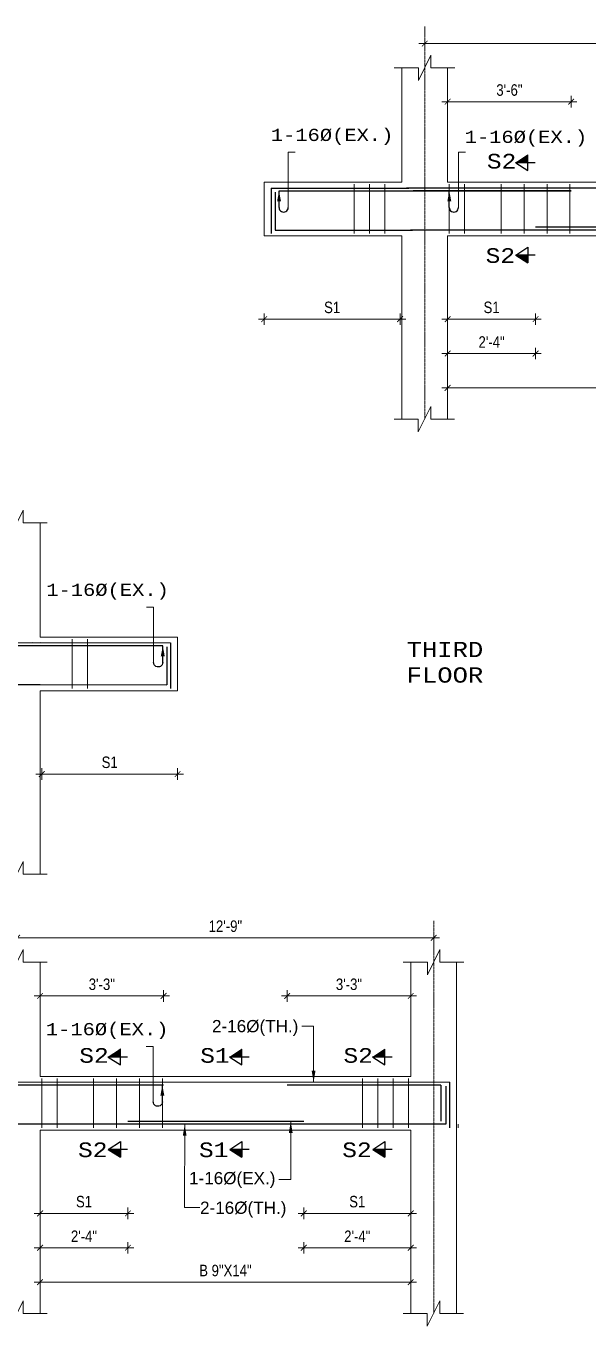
# Model space of a CAD drawing. Header units: inches. Extents: x -2812 to 9774, y -15726 to -746.
# Drawn here: x -2235 to -1940, y -12051 to -11371 of the extents above; entities that cross this region are included whole.
import ezdxf

# ---------------------------------------------------------------- set-up
doc = ezdxf.new("R2010")
doc.units = ezdxf.units.IN
doc.header["$LTSCALE"] = 17
doc.header["$MEASUREMENT"] = 0
for name, pattern in [('ACAD_ISO02W100', [15, 12, -3]), ('ACAD_ISO03W100', [30, 12, -18]), ('CENTER2', [1.125, 0.75, -0.125, 0.125, -0.125])]:
    doc.linetypes.add(name, pattern=pattern)
for name, color, linetype, lineweight in [('09 CONTINUITY', 7, 'Continuous', 9), ('15 CENTER', 113, 'CENTER2', 15), ('15 EXT BAR DIMENSION', 130, 'Continuous', 15), ('15 TEXT', 7, 'Continuous', 15), ('20 BEAM ELEVATION', 140, 'ACAD_ISO03W100', 20), ('20 BEAM SECTION ARROW', 7, 'ACAD_ISO02W100', 20), ('20 STIRRUPS', 137, 'Continuous', 20), ('25 BOT BAR', 12, 'Continuous', 25), ('30 EXTRABAR', 6, 'Continuous', 30), ('30 RENFORCEMENT', 12, 'Continuous', 30), ('MARK', 1, 'Continuous', 25), ('RINF', 4, 'Continuous', 25)]:
    doc.layers.add(name, color=color, linetype=linetype, lineweight=lineweight)
doc.layers.add('Dim', color=1, linetype='Continuous')
doc.styles.add('ARIAL', font='arial.ttf')
doc.styles.add('CUNEW', font='cour.ttf')
doc.styles.add('ordinary', font='ARIALN.TTF')
doc.styles.add('TEX8', font='cour.ttf', dxfattribs={"width": 0.75})
doc.dimstyles.new('SUREN 1', dxfattribs={"dimtxt": 0.75, "dimasz": 6, "dimexe": 1.5, "dimexo": 1.5, "dimgap": 1, "dimtad": 1, "dimdec": 1, "dimzin": 3, "dimdsep": 46, "dimlunit": 4, "dimtxsty": 'TEX8', "dimblk": 'ARCHTICK', "dimcen": 0.09375, "dimclrd": 1, "dimclre": 1, "dimclrt": 256, "dimadec": 0, "dimazin": 0, "dimtfac": 0.75, "dimtdec": 1, "dimtmove": 1, "dimatfit": 3, "dimfxl": 1, "dimtolj": 1, "dimtzin": 0, "dimlwd": 9, "dimlwe": 9, "dimarcsym": 0})
doc.dimstyles.new('SUREN 4', dxfattribs={"dimtxt": 4, "dimasz": 3, "dimexe": 3, "dimexo": 0, "dimgap": 3, "dimtad": 1, "dimdec": 0, "dimzin": 3, "dimdsep": 46, "dimlunit": 4, "dimtxsty": 'ordinary', "dimblk": 'ARCHTICK', "dimcen": 8, "dimdle": 3, "dimclrd": 1, "dimclre": 5, "dimclrt": 256, "dimadec": 3, "dimazin": 0, "dimtfac": 1, "dimtdec": 0, "dimtmove": 1, "dimatfit": 3, "dimfxl": 3, "dimfxlon": 1, "dimfrac": 1, "dimtolj": 1, "dimtzin": 0, "dimlwd": 5, "dimlwe": 5, "dimarcsym": 0})

# ---------------------------------------------------------------- blocks, each defined once
blk = doc.blocks.new('_ArchTick')
at = {"color": 0, "linetype": 'ByBlock', "const_width": 0.15}
blk.add_lwpolyline([(-0.5, -0.5), (0.5, 0.5)], dxfattribs=at)
blk = doc.blocks.new('*D1122')
at = {"layer": 'Defpoints', "color": 0, "transparency": 16777216}
for p in [(14670.36, -9256.88), (14726.36, -9256.88), (14670.36, -9300.49)]:
    blk.add_point(p, dxfattribs=at)
at = {"layer": 'Dim', "color": 5, "lineweight": 5, "transparency": 16777216}
for p, q in [((14670.36, -9297.49), (14670.36, -9303.49)), ((14726.36, -9297.49), (14726.36, -9303.49))]:
    blk.add_line(p, q, dxfattribs=at)
at = {"layer": 'Dim', "color": 1, "lineweight": 5, "transparency": 16777216}
blk.add_line((14729.36, -9300.49), (14667.36, -9300.49), dxfattribs=at)
at = {"layer": 'Dim', "color": 1, "lineweight": 5, "transparency": 16777216, "xscale": 3, "yscale": 3, "zscale": 3, "rotation": 180}
blk.add_blockref('_ArchTick', (14670.36, -9300.49), dxfattribs=at)
at = {"layer": 'Dim', "color": 1, "lineweight": 5, "transparency": 16777216, "xscale": 3, "yscale": 3, "zscale": 3}
blk.add_blockref('_ArchTick', (14726.36, -9300.49), dxfattribs=at)
at = {"layer": 'Dim', "transparency": 16777216, "insert": (14698.36, -9294.38), "char_height": 6, "attachment_point": 5, "style": 'ordinary'}
blk.add_mtext('\\A1;S1', dxfattribs=at)
blk = doc.blocks.new('*D1123')
at = {"layer": 'Defpoints', "color": 0, "transparency": 16777216}
for p in [(14670.36, -9256.88), (14726.36, -9256.88), (14726.36, -9318.49)]:
    blk.add_point(p, dxfattribs=at)
at = {"layer": 'Dim', "color": 1, "lineweight": 5, "transparency": 16777216}
blk.add_line((14667.36, -9318.49), (14729.36, -9318.49), dxfattribs=at)
at = {"layer": 'Dim', "color": 5, "lineweight": 5, "transparency": 16777216}
for p, q in [((14670.36, -9315.49), (14670.36, -9321.49)), ((14726.36, -9315.49), (14726.36, -9321.49))]:
    blk.add_line(p, q, dxfattribs=at)
at = {"layer": 'Dim', "color": 1, "lineweight": 5, "transparency": 16777216, "xscale": 3, "yscale": 3, "zscale": 3, "rotation": 180}
blk.add_blockref('_ArchTick', (14670.36, -9318.49), dxfattribs=at)
at = {"layer": 'Dim', "color": 1, "lineweight": 5, "transparency": 16777216, "xscale": 3, "yscale": 3, "zscale": 3}
blk.add_blockref('_ArchTick', (14726.36, -9318.49), dxfattribs=at)
at = {"layer": 'Dim', "transparency": 16777216, "insert": (14698.36, -9312.47), "char_height": 6, "attachment_point": 5, "style": 'ordinary'}
blk.add_mtext('\\A1;2\'-4"', dxfattribs=at)
blk = doc.blocks.new('*D1126')
at = {"layer": 'Defpoints', "color": 0, "transparency": 16777216}
for p in [(14532.36, -9256.88), (14578.36, -9256.88), (14578.36, -9300.49)]:
    blk.add_point(p, dxfattribs=at)
at = {"layer": 'Dim', "color": 5, "lineweight": 5, "transparency": 16777216}
for p, q in [((14532.36, -9297.49), (14532.36, -9303.49)), ((14578.36, -9297.49), (14578.36, -9303.49))]:
    blk.add_line(p, q, dxfattribs=at)
at = {"layer": 'Dim', "color": 1, "lineweight": 5, "transparency": 16777216}
blk.add_line((14529.36, -9300.49), (14581.36, -9300.49), dxfattribs=at)
at = {"layer": 'Dim', "color": 1, "lineweight": 5, "transparency": 16777216, "xscale": 3, "yscale": 3, "zscale": 3, "rotation": 180}
blk.add_blockref('_ArchTick', (14532.36, -9300.49), dxfattribs=at)
at = {"layer": 'Dim', "color": 1, "lineweight": 5, "transparency": 16777216, "xscale": 3, "yscale": 3, "zscale": 3}
blk.add_blockref('_ArchTick', (14578.36, -9300.49), dxfattribs=at)
at = {"layer": 'Dim', "transparency": 16777216, "insert": (14555.36, -9294.38), "char_height": 6, "attachment_point": 5, "style": 'ordinary'}
blk.add_mtext('\\A1;S1', dxfattribs=at)
blk = doc.blocks.new('*D1127')
at = {"layer": 'Defpoints', "color": 0, "transparency": 16777216}
for p in [(14532.36, -9256.88), (14578.36, -9256.88), (14578.36, -9318.49)]:
    blk.add_point(p, dxfattribs=at)
at = {"layer": 'Dim', "color": 1, "lineweight": 5, "transparency": 16777216}
blk.add_line((14529.36, -9318.49), (14581.36, -9318.49), dxfattribs=at)
at = {"layer": 'Dim', "color": 5, "lineweight": 5, "transparency": 16777216}
for p, q in [((14532.36, -9315.49), (14532.36, -9321.49)), ((14578.36, -9315.49), (14578.36, -9321.49))]:
    blk.add_line(p, q, dxfattribs=at)
at = {"layer": 'Dim', "color": 1, "lineweight": 5, "transparency": 16777216, "xscale": 3, "yscale": 3, "zscale": 3, "rotation": 180}
blk.add_blockref('_ArchTick', (14532.36, -9318.49), dxfattribs=at)
at = {"layer": 'Dim', "color": 1, "lineweight": 5, "transparency": 16777216, "xscale": 3, "yscale": 3, "zscale": 3}
blk.add_blockref('_ArchTick', (14578.36, -9318.49), dxfattribs=at)
at = {"layer": 'Dim', "transparency": 16777216, "insert": (14555.36, -9312.47), "char_height": 6, "attachment_point": 5, "style": 'ordinary'}
blk.add_mtext('\\A1;2\'-4"', dxfattribs=at)
blk = doc.blocks.new('*D1130')
at = {"layer": 'Defpoints', "color": 0, "transparency": 16777216}
for p in [(14532.36, -9336.49), (14532.36, -9336.49), (14726.36, -9336.49)]:
    blk.add_point(p, dxfattribs=at)
at = {"layer": 'Dim', "color": 1, "lineweight": 5, "transparency": 16777216}
blk.add_line((14729.36, -9336.49), (14529.36, -9336.49), dxfattribs=at)
at = {"layer": 'Dim', "color": 5, "lineweight": 5, "transparency": 16777216}
for p, q in [((14532.36, -9336.49), (14532.36, -9333.49)), ((14726.36, -9336.49), (14726.36, -9333.49))]:
    blk.add_line(p, q, dxfattribs=at)
at = {"layer": 'Dim', "color": 1, "lineweight": 5, "transparency": 16777216, "xscale": 3, "yscale": 3, "zscale": 3, "rotation": 180}
blk.add_blockref('_ArchTick', (14532.36, -9336.49), dxfattribs=at)
at = {"layer": 'Dim', "color": 1, "lineweight": 5, "transparency": 16777216, "xscale": 3, "yscale": 3, "zscale": 3}
blk.add_blockref('_ArchTick', (14726.36, -9336.49), dxfattribs=at)
at = {"layer": 'Dim', "transparency": 16777216, "insert": (14629.36, -9330.42), "char_height": 6, "attachment_point": 5, "style": 'ordinary'}
blk.add_mtext('\\A1;B 9"X14"', dxfattribs=at)
blk = doc.blocks.new('A$C760A2D39')
at = {"layer": 'MARK', "color": 2}
blk.add_line((0.65, 1.5), (0.65, 6.92), dxfattribs=at)
blk.add_ellipse((2.15, 1.5), major_axis=(-1.06, 1.06), ratio=1, start_param=0.785398, end_param=3.926991, dxfattribs=at)
blk.add_solid([(1.3, 3.47), (0.65, 6.93), (0, 3.47)], dxfattribs=at)
blk = doc.blocks.new('A$C685A745A')
at = {"layer": '20 BEAM ELEVATION', "linetype": 'Continuous', "lineweight": 20, "ltscale": 10}
blk.add_lwpolyline([(3.65, 1.47), (3.65, 19.57), (5.96, 19.57)], dxfattribs=at)
at = {"layer": '20 BEAM SECTION ARROW', "color": 6, "linetype": 'Continuous'}
blk.add_blockref('A$C760A2D39', (0, -0.01), dxfattribs=at)
blk = doc.blocks.new('*D1137')
at = {"layer": 'Defpoints', "color": 0, "transparency": 16777216}
for p in [(14520.36, -9147.4), (14738.36, -9147.4), (14738.36, -9156.3)]:
    blk.add_point(p, dxfattribs=at)
at = {"layer": 'Dim', "color": 5, "lineweight": 5, "transparency": 16777216}
for p, q in [((14520.36, -9153.3), (14520.36, -9159.3)), ((14738.36, -9153.3), (14738.36, -9159.3))]:
    blk.add_line(p, q, dxfattribs=at)
at = {"layer": 'Dim', "color": 1, "lineweight": 5, "transparency": 16777216}
blk.add_line((14517.36, -9156.3), (14741.36, -9156.3), dxfattribs=at)
at = {"layer": 'Dim', "color": 1, "lineweight": 5, "transparency": 16777216, "xscale": 3, "yscale": 3, "zscale": 3, "rotation": 180}
blk.add_blockref('_ArchTick', (14520.36, -9156.3), dxfattribs=at)
at = {"layer": 'Dim', "color": 1, "lineweight": 5, "transparency": 16777216, "xscale": 3, "yscale": 3, "zscale": 3}
blk.add_blockref('_ArchTick', (14738.36, -9156.3), dxfattribs=at)
at = {"layer": 'Dim', "transparency": 16777216, "insert": (14629.36, -9150.24), "char_height": 6, "attachment_point": 5, "style": 'ordinary'}
blk.add_mtext('\\A1;12\'-9"', dxfattribs=at)
blk = doc.blocks.new('*D1141')
at = {"layer": 'Defpoints', "color": 0, "transparency": 16777216}
for p in [(14661.69, -9186.71), (14726.36, -9228.88), (14661.69, -9233.39, 0)]:
    blk.add_point(p, dxfattribs=at)
at = {"layer": 'Dim', "color": 1, "lineweight": 5, "transparency": 16777216}
blk.add_line((14729.36, -9186.71), (14658.69, -9186.71), dxfattribs=at)
at = {"layer": 'Dim', "color": 5, "lineweight": 5, "transparency": 16777216}
for p, q in [((14661.69, -9189.71), (14661.69, -9183.71)), ((14726.36, -9189.71), (14726.36, -9183.71))]:
    blk.add_line(p, q, dxfattribs=at)
at = {"layer": 'Dim', "color": 1, "lineweight": 5, "transparency": 16777216, "xscale": 3, "yscale": 3, "zscale": 3, "rotation": 180}
blk.add_blockref('_ArchTick', (14661.69, -9186.71), dxfattribs=at)
at = {"layer": 'Dim', "color": 1, "lineweight": 5, "transparency": 16777216, "xscale": 3, "yscale": 3, "zscale": 3}
blk.add_blockref('_ArchTick', (14726.36, -9186.71), dxfattribs=at)
at = {"layer": 'Dim', "transparency": 16777216, "insert": (14694.02, -9180.65), "char_height": 6, "attachment_point": 5, "style": 'ordinary'}
blk.add_mtext('\\A1;3\'-3"', dxfattribs=at)
blk = doc.blocks.new('*D1142')
at = {"layer": 'Defpoints', "color": 0, "transparency": 16777216}
for p in [(14532.36, -9186.71), (14597.02, -9228.88), (14532.36, -9233.39, 0)]:
    blk.add_point(p, dxfattribs=at)
at = {"layer": 'Dim', "color": 1, "lineweight": 5, "transparency": 16777216}
blk.add_line((14600.02, -9186.71), (14529.36, -9186.71), dxfattribs=at)
at = {"layer": 'Dim', "color": 5, "lineweight": 5, "transparency": 16777216}
for p, q in [((14532.36, -9189.71), (14532.36, -9183.71)), ((14597.02, -9189.71), (14597.02, -9183.71))]:
    blk.add_line(p, q, dxfattribs=at)
at = {"layer": 'Dim', "color": 1, "lineweight": 5, "transparency": 16777216, "xscale": 3, "yscale": 3, "zscale": 3, "rotation": 180}
blk.add_blockref('_ArchTick', (14532.36, -9186.71), dxfattribs=at)
at = {"layer": 'Dim', "color": 1, "lineweight": 5, "transparency": 16777216, "xscale": 3, "yscale": 3, "zscale": 3}
blk.add_blockref('_ArchTick', (14597.02, -9186.71), dxfattribs=at)
at = {"layer": 'Dim', "transparency": 16777216, "insert": (14564.69, -9180.65), "char_height": 6, "attachment_point": 5, "style": 'ordinary'}
blk.add_mtext('\\A1;3\'-3"', dxfattribs=at)
blk = doc.blocks.new('*D1257')
at = {"layer": 'Defpoints', "color": 0, "transparency": 16777216}
for p in [(14533.24, -9026.99), (14604.36, -9026.99), (14533.24, -9070.6)]:
    blk.add_point(p, dxfattribs=at)
at = {"layer": 'Dim', "color": 5, "lineweight": 5, "transparency": 16777216}
for p, q in [((14533.24, -9067.6), (14533.24, -9073.6)), ((14604.36, -9067.6), (14604.36, -9073.6))]:
    blk.add_line(p, q, dxfattribs=at)
at = {"layer": 'Dim', "color": 1, "lineweight": 5, "transparency": 16777216}
blk.add_line((14607.36, -9070.6), (14530.24, -9070.6), dxfattribs=at)
at = {"layer": 'Dim', "color": 1, "lineweight": 5, "transparency": 16777216, "xscale": 3, "yscale": 3, "zscale": 3, "rotation": 180}
blk.add_blockref('_ArchTick', (14533.24, -9070.6), dxfattribs=at)
at = {"layer": 'Dim', "color": 1, "lineweight": 5, "transparency": 16777216, "xscale": 3, "yscale": 3, "zscale": 3}
blk.add_blockref('_ArchTick', (14604.36, -9070.6), dxfattribs=at)
at = {"layer": 'Dim', "transparency": 16777216, "insert": (14568.8, -9064.49), "char_height": 6, "attachment_point": 5, "style": 'ordinary'}
blk.add_mtext('\\A1;S1', dxfattribs=at)
blk = doc.blocks.new('*D1356')
at = {"layer": 'Defpoints', "color": 0, "transparency": 16777216}
for p in [(15056.66, -9486.79), (15102.66, -9486.79), (15102.66, -9530.4)]:
    blk.add_point(p, dxfattribs=at)
at = {"layer": 'Dim', "color": 5, "lineweight": 5, "transparency": 16777216}
for p, q in [((15056.66, -9527.4), (15056.66, -9533.4)), ((15102.66, -9527.4), (15102.66, -9533.4))]:
    blk.add_line(p, q, dxfattribs=at)
at = {"layer": 'Dim', "color": 1, "lineweight": 5, "transparency": 16777216}
blk.add_line((15053.66, -9530.4), (15105.66, -9530.4), dxfattribs=at)
at = {"layer": 'Dim', "color": 1, "lineweight": 5, "transparency": 16777216, "xscale": 3, "yscale": 3, "zscale": 3, "rotation": 180}
blk.add_blockref('_ArchTick', (15056.66, -9530.4), dxfattribs=at)
at = {"layer": 'Dim', "color": 1, "lineweight": 5, "transparency": 16777216, "xscale": 3, "yscale": 3, "zscale": 3}
blk.add_blockref('_ArchTick', (15102.66, -9530.4), dxfattribs=at)
at = {"layer": 'Dim', "transparency": 16777216, "insert": (15079.66, -9524.29), "char_height": 6, "attachment_point": 5, "style": 'ordinary'}
blk.add_mtext('\\A1;S1', dxfattribs=at)
blk = doc.blocks.new('*D1357')
at = {"layer": 'Defpoints', "color": 0, "transparency": 16777216}
for p in [(15056.66, -9486.79), (15102.66, -9486.79), (15102.66, -9548.4)]:
    blk.add_point(p, dxfattribs=at)
at = {"layer": 'Dim', "color": 1, "lineweight": 5, "transparency": 16777216}
blk.add_line((15053.66, -9548.4), (15105.66, -9548.4), dxfattribs=at)
at = {"layer": 'Dim', "color": 5, "lineweight": 5, "transparency": 16777216}
for p, q in [((15056.66, -9545.4), (15056.66, -9551.4)), ((15102.66, -9545.4), (15102.66, -9551.4))]:
    blk.add_line(p, q, dxfattribs=at)
at = {"layer": 'Dim', "color": 1, "lineweight": 5, "transparency": 16777216, "xscale": 3, "yscale": 3, "zscale": 3, "rotation": 180}
blk.add_blockref('_ArchTick', (15056.66, -9548.4), dxfattribs=at)
at = {"layer": 'Dim', "color": 1, "lineweight": 5, "transparency": 16777216, "xscale": 3, "yscale": 3, "zscale": 3}
blk.add_blockref('_ArchTick', (15102.66, -9548.4), dxfattribs=at)
at = {"layer": 'Dim', "transparency": 16777216, "insert": (15079.66, -9542.38), "char_height": 6, "attachment_point": 5, "style": 'ordinary'}
blk.add_mtext('\\A1;2\'-4"', dxfattribs=at)
blk = doc.blocks.new('*D1358')
at = {"layer": 'Defpoints', "color": 0, "transparency": 16777216}
for p in [(15056.66, -9566.4), (15056.66, -9566.4), (15250.66, -9566.4)]:
    blk.add_point(p, dxfattribs=at)
at = {"layer": 'Dim', "color": 5, "lineweight": 5, "transparency": 16777216}
for p, q in [((15056.66, -9566.4), (15056.66, -9563.4)), ((15250.66, -9566.4), (15250.66, -9563.4))]:
    blk.add_line(p, q, dxfattribs=at)
at = {"layer": 'Dim', "color": 1, "lineweight": 5, "transparency": 16777216}
blk.add_line((15253.66, -9566.4), (15053.66, -9566.4), dxfattribs=at)
at = {"layer": 'Dim', "color": 1, "lineweight": 5, "transparency": 16777216, "xscale": 3, "yscale": 3, "zscale": 3, "rotation": 180}
blk.add_blockref('_ArchTick', (15056.66, -9566.4), dxfattribs=at)
at = {"layer": 'Dim', "color": 1, "lineweight": 5, "transparency": 16777216, "xscale": 3, "yscale": 3, "zscale": 3}
blk.add_blockref('_ArchTick', (15250.66, -9566.4), dxfattribs=at)
at = {"layer": 'Dim', "transparency": 16777216, "insert": (15153.66, -9560.33), "char_height": 6, "attachment_point": 5, "style": 'ordinary'}
blk.add_mtext('\\A1;B 9"X14"', dxfattribs=at)
blk = doc.blocks.new('*D1365')
at = {"layer": 'Defpoints', "color": 0, "transparency": 16777216}
for p in [(15044.66, -9377.31), (15262.66, -9377.31), (15262.66, -9386.21)]:
    blk.add_point(p, dxfattribs=at)
at = {"layer": 'Dim', "color": 1, "lineweight": 5, "transparency": 16777216}
blk.add_line((15041.66, -9386.21), (15265.66, -9386.21), dxfattribs=at)
at = {"layer": 'Dim', "color": 5, "lineweight": 5, "transparency": 16777216}
for p, q in [((15044.66, -9383.21), (15044.66, -9389.21)), ((15262.66, -9383.21), (15262.66, -9389.21))]:
    blk.add_line(p, q, dxfattribs=at)
at = {"layer": 'Dim', "color": 1, "lineweight": 5, "transparency": 16777216, "xscale": 3, "yscale": 3, "zscale": 3, "rotation": 180}
blk.add_blockref('_ArchTick', (15044.66, -9386.21), dxfattribs=at)
at = {"layer": 'Dim', "color": 1, "lineweight": 5, "transparency": 16777216, "xscale": 3, "yscale": 3, "zscale": 3}
blk.add_blockref('_ArchTick', (15262.66, -9386.21), dxfattribs=at)
at = {"layer": 'Dim', "transparency": 16777216, "insert": (15153.66, -9380.15), "char_height": 6, "attachment_point": 5, "style": 'ordinary'}
blk.add_mtext('\\A1;13\'-9"', dxfattribs=at)
blk = doc.blocks.new('*D1367')
at = {"layer": 'Defpoints', "color": 0, "transparency": 16777216}
for p in [(15056.66, -9416.62), (15121.32, -9458.79), (15056.66, -9463.29, 0)]:
    blk.add_point(p, dxfattribs=at)
at = {"layer": 'Dim', "color": 5, "lineweight": 5, "transparency": 16777216}
for p, q in [((15056.66, -9419.62), (15056.66, -9413.62)), ((15121.32, -9419.62), (15121.32, -9413.62))]:
    blk.add_line(p, q, dxfattribs=at)
at = {"layer": 'Dim', "color": 1, "lineweight": 5, "transparency": 16777216}
blk.add_line((15124.32, -9416.62), (15053.66, -9416.62), dxfattribs=at)
at = {"layer": 'Dim', "color": 1, "lineweight": 5, "transparency": 16777216, "xscale": 3, "yscale": 3, "zscale": 3, "rotation": 180}
blk.add_blockref('_ArchTick', (15056.66, -9416.62), dxfattribs=at)
at = {"layer": 'Dim', "color": 1, "lineweight": 5, "transparency": 16777216, "xscale": 3, "yscale": 3, "zscale": 3}
blk.add_blockref('_ArchTick', (15121.32, -9416.62), dxfattribs=at)
at = {"layer": 'Dim', "transparency": 16777216, "insert": (15088.99, -9410.56), "char_height": 6, "attachment_point": 5, "style": 'ordinary'}
blk.add_mtext('\\A1;3\'-6"', dxfattribs=at)
blk = doc.blocks.new('*D1169')
at = {"layer": 'Defpoints', "color": 0, "transparency": 16777216}
for p in [(14960.66, -9486.79), (15031.77, -9486.79), (15031.77, -9530.4)]:
    blk.add_point(p, dxfattribs=at)
at = {"layer": 'Dim', "color": 5, "lineweight": 5, "transparency": 16777216}
for p, q in [((14960.66, -9527.4), (14960.66, -9533.4)), ((15031.77, -9527.4), (15031.77, -9533.4))]:
    blk.add_line(p, q, dxfattribs=at)
at = {"layer": 'Dim', "color": 1, "lineweight": 5, "transparency": 16777216}
blk.add_line((14957.66, -9530.4), (15034.77, -9530.4), dxfattribs=at)
at = {"layer": 'Dim', "color": 1, "lineweight": 5, "transparency": 16777216, "xscale": 3, "yscale": 3, "zscale": 3, "rotation": 180}
blk.add_blockref('_ArchTick', (14960.66, -9530.4), dxfattribs=at)
at = {"layer": 'Dim', "color": 1, "lineweight": 5, "transparency": 16777216, "xscale": 3, "yscale": 3, "zscale": 3}
blk.add_blockref('_ArchTick', (15031.77, -9530.4), dxfattribs=at)
at = {"layer": 'Dim', "transparency": 16777216, "insert": (14996.21, -9524.29), "char_height": 6, "attachment_point": 5, "style": 'ordinary'}
blk.add_mtext('\\A1;S1', dxfattribs=at)
blk = doc.blocks.new('BS1')
at = {"layer": 'RINF'}
h = blk.add_hatch(dxfattribs=at)
h.set_pattern_fill('ANSI31', color=1, scale=0.029257, style=0)
h.set_pattern_definition([(135.000000013, (-54879.4203506, -24607.3065538), (0.00271529004177, 0.00271529004057), [])])
h.paths.add_polyline_path([(14574.38, -9214.58), (14567.98, -9218.67), (14574.38, -9218.67)])
h = blk.add_hatch(dxfattribs=at)
h.set_pattern_fill('ANSI31', color=1, scale=0.029257, style=0)
h.set_pattern_definition([(135.000000013, (-54943.0542885, -24607.3065538), (0.00271529004177, 0.00271529004057), [])])
h.paths.add_polyline_path([(14638.02, -9214.58), (14631.61, -9218.67), (14638.02, -9218.67)])
h = blk.add_hatch(dxfattribs=at)
h.set_pattern_fill('ANSI31', color=1, scale=0.029257, style=0)
h.set_pattern_definition([(135.000000013, (-55017.8945498, -24607.3065538), (0.00271529004177, 0.00271529004057), [])])
h.paths.add_polyline_path([(14712.86, -9214.58), (14706.45, -9218.67), (14712.86, -9218.67)])
h = blk.add_hatch(dxfattribs=at)
h.set_pattern_fill('ANSI31', color=1, scale=1.6, style=0)
h.set_pattern_definition([(135.000000013, (-3779953.03075, -826400.12706), (0.148492424155, 0.148492424089), [])])
h.paths.add_polyline_path([(14574.38, -9271.07), (14567.98, -9266.98), (14574.38, -9266.98)])
h = blk.add_hatch(dxfattribs=at)
h.set_pattern_fill('ANSI31', color=1, scale=1.6, style=0)
h.set_pattern_definition([(135.000000013, (-3780016.66468, -826400.12706), (0.148492424155, 0.148492424089), [])])
h.paths.add_polyline_path([(14638.02, -9271.07), (14631.61, -9266.98), (14638.02, -9266.98)])
h = blk.add_hatch(dxfattribs=at)
h.set_pattern_fill('ANSI31', color=1, scale=1.6, style=0)
h.set_pattern_definition([(135.000000013, (-3780091.50495, -826400.12706), (0.148492424155, 0.148492424089), [])])
h.paths.add_polyline_path([(14712.86, -9271.07), (14706.45, -9266.98), (14712.86, -9266.98)])
at = {"layer": '09 CONTINUITY', "color": 2, "lineweight": 5, "ltscale": 25}
for points in [[(14536.08, -8939.16), (14523.57, -8939.16), (14523.57, -8932.53), (14517.04, -8945.71), (14517.04, -8939.16), (14504.45, -8939.16)], [(14536.03, -9122.99), (14523.52, -9122.99), (14523.52, -9116.36), (14516.99, -9129.54), (14516.99, -9122.99), (14504.41, -9122.99)], [(14536.08, -9169.05), (14523.57, -9169.05), (14523.57, -9162.42), (14517.04, -9175.6), (14517.04, -9169.05), (14504.45, -9169.05)], [(14754.08, -9169.05), (14741.57, -9169.05), (14741.57, -9162.42), (14735.04, -9175.6), (14735.04, -9169.05), (14722.45, -9169.05)], [(14536.03, -9352.88), (14523.52, -9352.88), (14523.52, -9346.25), (14516.99, -9359.43), (14516.99, -9352.88), (14504.41, -9352.88)], [(14754.03, -9352.88), (14741.52, -9352.88), (14741.52, -9346.25), (14734.99, -9359.43), (14734.99, -9352.88), (14722.41, -9352.88)]]:
    blk.add_lwpolyline(points, dxfattribs=at)
at = {"layer": '15 CENTER', "ltscale": 0.05}
blk.add_line((14738.36, -9147.4), (14738.36, -9352.64), dxfattribs=at)
at = {"layer": '20 BEAM ELEVATION', "linetype": 'ByBlock', "ltscale": 20}
for p, q in [((14532.36, -8939.16), (14532.36, -8998.99)), ((14604.36, -8998.99), (14532.36, -8998.99)), ((14604.36, -8998.99), (14604.36, -9021.49)), ((14604.36, -8998.99), (14604.36, -9026.99)), ((14532.36, -9026.99), (14532.36, -9122.99)), ((14604.36, -9026.99), (14532.36, -9026.99)), ((14532.36, -9169.05), (14532.36, -9228.88)), ((14726.36, -9169.05), (14726.36, -9228.88)), ((14750.36, -9169.05), (14750.36, -9256.88)), ((14726.36, -9228.88), (14532.36, -9228.88)), ((14532.36, -9256.88), (14532.36, -9352.88)), ((14726.36, -9256.88), (14532.36, -9256.88)), ((14726.36, -9256.88), (14726.36, -9352.88)), ((14750.36, -9256.88), (14750.36, -9352.88))]:
    blk.add_line(p, q, dxfattribs=at)
at = {"layer": '20 STIRRUPS'}
for p, q in [((14549.24, -9000.05), (14549.24, -9025.83)), ((14557.24, -9000.05), (14557.24, -9025.83)), ((14533.24, -9229.94), (14533.24, -9255.71)), ((14541.24, -9229.94), (14541.24, -9255.71)), ((14560.37, -9229.94), (14560.37, -9255.71)), ((14572.37, -9229.94), (14572.37, -9255.71)), ((14584.37, -9229.94), (14584.37, -9255.71)), ((14596.37, -9229.94), (14596.37, -9255.71)), ((14701.17, -9229.94), (14701.17, -9255.71)), ((14709.17, -9229.94), (14709.17, -9255.71)), ((14717.17, -9229.94), (14717.17, -9255.71)), ((14725.17, -9229.94), (14725.17, -9255.71)), ((14751.24, -9253.88), (14751.24, -9255.71))]:
    blk.add_line(p, q, dxfattribs=at)
at = {"layer": '30 EXTRABAR', "lineweight": 30, "ltscale": 0.75}
for p, q in [((14742.09, -9233.39, 0), (14742.09, -9252.2, 0)), ((14670.36, -9252.41), (14578.36, -9252.42))]:
    blk.add_line(p, q, dxfattribs=at)
at = {"layer": '30 EXTRABAR', "lineweight": 30, "ltscale": 0.75, "elevation": 0, "flags": 128}
for points in [[(14596.59, -9003.5), (14443.69, -9003.5)], [(14532.36, -9003.5), (14455.24, -9003.51)], [(14597.02, -9233.38), (14455.24, -9233.4)], [(14742.09, -9233.39), (14661.69, -9233.39)]]:
    blk.add_lwpolyline(points, dxfattribs=at)
at = {"layer": '30 RENFORCEMENT', "lineweight": 30, "ltscale": 0.75}
for p, q in [((14532.36, -9002.03, 0), (14328.36, -9002.04, 0)), ((14600.67, -9002.07), (14528.67, -9002.02)), ((14598.67, -9004.12), (14598.67, -9023.99)), ((14600.67, -9001.99), (14600.67, -9025.83)), ((14600.67, -9002.07), (14600.67, -9020.33)), ((14532.36, -9024, 0), (14328.36, -9024.01, 0)), ((14598.67, -9024.06), (14526.67, -9023.99)), ((14746.67, -9231.91), (14328.36, -9231.93, 0)), ((14744.67, -9234.01), (14744.67, -9253.88)), ((14746.67, -9231.88), (14746.67, -9255.72)), ((14746.67, -9231.96), (14746.67, -9250.22)), ((14744.67, -9253.88), (14328.36, -9253.9, 0))]:
    blk.add_line(p, q, dxfattribs=at)
at = {"layer": 'RINF', "color": 1}
for p, q in [((14567.98, -9218.67), (14574.38, -9214.58)), ((14574.38, -9222.76), (14574.38, -9214.58)), ((14631.61, -9218.67), (14638.02, -9214.58)), ((14638.02, -9222.76), (14638.02, -9214.58)), ((14706.45, -9218.67), (14712.86, -9214.58)), ((14712.86, -9222.76), (14712.86, -9214.58)), ((14578.12, -9218.67), (14567.98, -9218.67)), ((14567.98, -9218.67), (14574.38, -9222.76)), ((14641.75, -9218.67), (14631.61, -9218.67)), ((14631.61, -9218.67), (14638.02, -9222.76)), ((14716.59, -9218.67), (14706.45, -9218.67)), ((14706.45, -9218.67), (14712.86, -9222.76)), ((14567.98, -9266.98, 0), (14574.38, -9262.89, 0)), ((14574.38, -9262.89, 0), (14574.38, -9271.07, 0)), ((14631.61, -9266.98, 0), (14638.02, -9262.89, 0)), ((14638.02, -9262.89, 0), (14638.02, -9271.07, 0)), ((14706.45, -9266.98, 0), (14712.86, -9262.89, 0)), ((14712.86, -9262.89, 0), (14712.86, -9271.07, 0)), ((14578.12, -9266.98, 0), (14567.98, -9266.98, 0)), ((14567.98, -9266.98, 0), (14574.38, -9271.07, 0)), ((14641.75, -9266.98, 0), (14631.61, -9266.98, 0)), ((14631.61, -9266.98, 0), (14638.02, -9271.07, 0)), ((14716.59, -9266.98, 0), (14706.45, -9266.98, 0)), ((14706.45, -9266.98, 0), (14712.86, -9271.07, 0))]:
    blk.add_line(p, q, dxfattribs=at)
at = {"layer": '15 TEXT', "xscale": -1.600000000000364, "yscale": 1.600000000000364, "zscale": 1.600000000000364}
for p in [(14597.63, -9014.56, 0), (14597.41, -9244.45)]:
    blk.add_blockref('A$C685A745A', p, dxfattribs=at)
at = {"layer": '15 EXT BAR DIMENSION', "style": 'CUNEW'}
for p in [(14535.63, -8977.39, 0), (14535.41, -9207.28)]:
    blk.add_text('1-16%%C(EX.)', height=6.4, dxfattribs=at).set_placement(p)
at = {"layer": '15 TEXT', "style": 'ARIAL'}
for s, p in [('2-16%%C(TH.)', (14622.35, -9205.7, 0)), ('1-16%%C(EX.)', (14610.33, -9285.24, 0)), ('2-16%%C(TH.)', (14616.09, -9300.74, 0))]:
    blk.add_text(s, height=6.4, dxfattribs=at).set_placement(p)
at = {"layer": '15 TEXT', "insert": (14764.29, -9001.44, 0), "char_height": 8, "width": 201.2125, "attachment_point": 3, "style": 'CUNEW'}
blk.add_mtext('THIRD\\PFLOOR', dxfattribs=at)
at = {"layer": '20 BEAM SECTION ARROW', "color": 2, "style": 'CUNEW'}
for s, p in [('S2', (14552.9, -9221.69, 0)), ('S1', (14616.19, -9221.69)), ('S2', (14691.14, -9221.69)), ('S2', (14552.25, -9271.06)), ('S1', (14615.54, -9271.06, 0)), ('S2', (14690.49, -9271.06, 0))]:
    blk.add_text(s, height=7.68, rotation=0, dxfattribs=at).set_placement(p)
at = {"layer": 'Dim'}
for base, p1, p2, text, picture, middle in [((14533.24, -9070.6), (14604.36, -9026.99), (14533.24, -9026.99), 'S1', '*D1257', (14568.8, -9064.49)), ((14738.36, -9156.3), (14520.36, -9147.4), (14738.36, -9147.4), '12\'-9"', '*D1137', (14629.36, -9150.24)), ((14532.36, -9186.71), (14597.02, -9228.88), (14532.36, -9233.39, 0), '3\'-3"', '*D1142', (14564.69, -9180.65)), ((14661.69, -9186.71), (14726.36, -9228.88), (14661.69, -9233.39, 0), '3\'-3"', '*D1141', (14694.02, -9180.65)), ((14578.36, -9300.49), (14532.36, -9256.88), (14578.36, -9256.88), 'S1', '*D1126', (14555.36, -9294.38)), ((14578.36, -9318.49), (14532.36, -9256.88), (14578.36, -9256.88), '2\'-4"', '*D1127', (14555.36, -9312.47)), ((14670.36, -9300.49), (14726.36, -9256.88), (14670.36, -9256.88), 'S1', '*D1122', (14698.36, -9294.38)), ((14726.36, -9318.49), (14670.36, -9256.88), (14726.36, -9256.88), '2\'-4"', '*D1123', (14698.36, -9312.47)), ((14532.36, -9336.49), (14726.36, -9336.49), (14532.36, -9336.49), 'B 9"X14"', '*D1130', (14629.36, -9330.42))]:
    dim = blk.add_linear_dim(base=base, p1=p1, p2=p2, angle=180, text=text, dimstyle='SUREN 4', override={"dimtxt": 6}, dxfattribs=at)
    dim.commit()
    dim.dimension.update_dxf_attribs({"geometry": picture, "text_midpoint": middle})
at = {"layer": '15 TEXT'}
for points in [[(14675.51, -9231.88, 0), (14675.51, -9202.54, 0), (14669.33, -9202.54, 0)], [(14608.06, -9253.88, 0), (14608.02, -9297.49, 0), (14615.99, -9297.49, 0)], [(14663.56, -9252.38, 0), (14663.52, -9282.8, 0), (14657.34, -9282.8, 0)]]:
    blk.add_leader(points, dimstyle='SUREN 1', dxfattribs=at)
blk = doc.blocks.new('BS2')
at = {"layer": 'RINF'}
h = blk.add_hatch(dxfattribs=at)
h.set_pattern_fill('ANSI31', color=1, scale=0.029257, style=0)
h.set_pattern_definition([(135.000000013, (-53559.1178443, -24837.2158934), (0.00271529004177, 0.00271529004057), [])])
h.paths.add_polyline_path([(15098.68, -9444.49), (15092.28, -9448.58), (15098.68, -9448.58)])
h = blk.add_hatch(dxfattribs=at)
h.set_pattern_fill('ANSI31', color=1, scale=1.6, style=0)
h.set_pattern_definition([(135.000000013, (-3778632.72824, -826630.0364), (0.148492424155, 0.148492424089), [])])
h.paths.add_polyline_path([(15098.68, -9500.98), (15092.28, -9496.89), (15098.68, -9496.89)])
at = {"layer": '09 CONTINUITY', "color": 2, "lineweight": 5, "ltscale": 25, "elevation": 0}
for points in [[(15060.38, -9398.96), (15047.87, -9398.96), (15047.87, -9392.33), (15041.34, -9405.5), (15041.34, -9398.96), (15028.76, -9398.96)], [(15060.33, -9582.79), (15047.83, -9582.79), (15047.83, -9576.16), (15041.29, -9589.33), (15041.29, -9582.79), (15028.71, -9582.79)]]:
    blk.add_lwpolyline(points, dxfattribs=at)
at = {"layer": '15 CENTER', "ltscale": 0.05}
blk.add_line((15044.66, -9377.31, 0), (15044.66, -9582.55, 0), dxfattribs=at)
at = {"layer": '20 BEAM ELEVATION', "linetype": 'ByBlock', "ltscale": 20}
for p, q in [((15032.66, -9398.96, 0), (15032.66, -9458.79, 0)), ((15056.66, -9398.96, 0), (15056.66, -9458.79, 0)), ((14960.66, -9458.79, 0), (14960.66, -9481.29, 0)), ((14960.66, -9458.79, 0), (15032.66, -9458.79, 0)), ((14960.66, -9458.79, 0), (14960.66, -9486.79, 0)), ((15250.66, -9458.79, 0), (15056.66, -9458.79, 0)), ((14960.66, -9486.79, 0), (15032.66, -9486.79, 0)), ((15032.66, -9486.79, 0), (15032.66, -9582.79, 0)), ((15056.66, -9486.79, 0), (15056.66, -9582.79, 0)), ((15250.66, -9486.79, 0), (15056.66, -9486.79, 0))]:
    blk.add_line(p, q, dxfattribs=at)
at = {"layer": '20 STIRRUPS'}
for p, q in [((15007.77, -9459.85, 0), (15007.77, -9485.62, 0)), ((15015.77, -9459.85, 0), (15015.77, -9485.62, 0)), ((15023.77, -9459.85, 0), (15023.77, -9485.62, 0)), ((15057.54, -9459.85, 0), (15057.54, -9485.62, 0)), ((15065.54, -9459.85, 0), (15065.54, -9485.62, 0)), ((15084.67, -9459.85, 0), (15084.67, -9485.62, 0)), ((15096.67, -9459.85, 0), (15096.67, -9485.62, 0)), ((15108.67, -9459.85, 0), (15108.67, -9485.62, 0)), ((15120.67, -9459.85, 0), (15120.67, -9485.62, 0))]:
    blk.add_line(p, q, dxfattribs=at)
at = {"layer": '30 EXTRABAR', "lineweight": 30, "ltscale": 0.75}
blk.add_line((15194.66, -9482.32, 0), (15102.66, -9482.33, 0), dxfattribs=at)
at = {"layer": '30 EXTRABAR', "lineweight": 30, "ltscale": 0.75, "elevation": 0, "flags": 128}
for points in [[(14968.42, -9463.29), (15121.32, -9463.29)], [(15121.32, -9463.29), (15038.61, -9463.3)]]:
    blk.add_lwpolyline(points, dxfattribs=at)
at = {"layer": '30 RENFORCEMENT', "lineweight": 30, "ltscale": 0.75}
for p, q in [((14964.34, -9461.79, 0), (14964.34, -9485.63, 0)), ((14964.34, -9461.87, 0), (15036.34, -9461.82, 0)), ((14964.34, -9461.87, 0), (14964.34, -9480.13, 0)), ((15250.66, -9461.82, 0), (15035.19, -9461.82, 0)), ((14966.34, -9463.92, 0), (14966.34, -9483.79, 0)), ((14966.34, -9483.86, 0), (15038.34, -9483.79, 0)), ((15250.66, -9483.79, 0), (15037.19, -9483.79, 0))]:
    blk.add_line(p, q, dxfattribs=at)
at = {"layer": 'RINF', "color": 1}
for p, q in [((15092.28, -9448.58, 0), (15098.68, -9444.49, 0)), ((15102.42, -9448.58, 0), (15092.28, -9448.58, 0)), ((15092.28, -9448.58, 0), (15098.68, -9452.67, 0)), ((15098.68, -9452.67, 0), (15098.68, -9444.49, 0)), ((15092.28, -9496.89, 0), (15098.68, -9492.8, 0)), ((15098.68, -9492.8, 0), (15098.68, -9500.98, 0)), ((15102.42, -9496.89, 0), (15092.28, -9496.89, 0)), ((15092.28, -9496.89, 0), (15098.68, -9500.98, 0))]:
    blk.add_line(p, q, dxfattribs=at)
at = {"layer": '15 EXT BAR DIMENSION', "xscale": 1.599999999998545, "yscale": 1.599999999998545, "zscale": 1.600000000000193}
blk.add_blockref('A$C685A745A', (15056.5, -9474.35, 0), dxfattribs=at)
at = {"layer": '15 TEXT', "xscale": 1.600000000000364, "yscale": 1.600000000000364, "zscale": 1.600000000000364}
blk.add_blockref('A$C685A745A', (14967.39, -9474.36, 0), dxfattribs=at)
at = {"layer": '15 EXT BAR DIMENSION', "style": 'CUNEW'}
for p in [(14964.13, -9437.19, 0), (15065.57, -9438.21, 0)]:
    blk.add_text('1-16%%C(EX.)', height=6.4, dxfattribs=at).set_placement(p)
at = {"layer": '20 BEAM SECTION ARROW', "color": 2, "style": 'CUNEW'}
for p in [(15077.2, -9451.6, 0), (15076.56, -9500.97, 0)]:
    blk.add_text('S2', height=7.68, rotation=0, dxfattribs=at).set_placement(p)
at = {"layer": 'Dim'}
for base, p1, p2, text, picture, middle in [((15262.66, -9386.21, 0), (15044.66, -9377.31, 0), (15262.66, -9377.31, 0), '13\'-9"', '*D1365', (15153.66, -9380.15, 0)), ((15056.66, -9416.62, 0), (15121.32, -9458.79, 0), (15056.66, -9463.29, 0), '3\'-6"', '*D1367', (15088.99, -9410.56, 0)), ((15102.66, -9530.4, 0), (15056.66, -9486.79, 0), (15102.66, -9486.79, 0), 'S1', '*D1356', (15079.66, -9524.29, 0)), ((15102.66, -9548.4, 0), (15056.66, -9486.79, 0), (15102.66, -9486.79, 0), '2\'-4"', '*D1357', (15079.66, -9542.38, 0)), ((15056.66, -9566.4, 0), (15250.66, -9566.4, 0), (15056.66, -9566.4, 0), 'B 9"X14"', '*D1358', (15153.66, -9560.33, 0))]:
    dim = blk.add_linear_dim(base=base, p1=p1, p2=p2, angle=180, text=text, dimstyle='SUREN 4', override={"dimtxt": 6}, dxfattribs=at)
    dim.commit()
    dim.dimension.update_dxf_attribs({"geometry": picture, "text_midpoint": middle})
dim = blk.add_linear_dim(base=(15031.77, -9530.4, 0), p1=(14960.66, -9486.79, 0), p2=(15031.77, -9486.79, 0), text='S1', dimstyle='SUREN 4', override={"dimtxt": 6}, dxfattribs=at)
dim.commit()
dim.dimension.update_dxf_attribs({"geometry": '*D1169', "text_midpoint": (14996.21, -9524.29, 0)})

msp = doc.modelspace()

# ---------------------------------------------------------------- block references
at = {"layer": '25 BOT BAR'}
for name, p in [('BS2', (-17070.59, -1994.18)), ('BS1', (-16759.59, -2692.02, 0))]:
    msp.add_blockref(name, p, dxfattribs=at)

doc.saveas('drawing.dxf')
